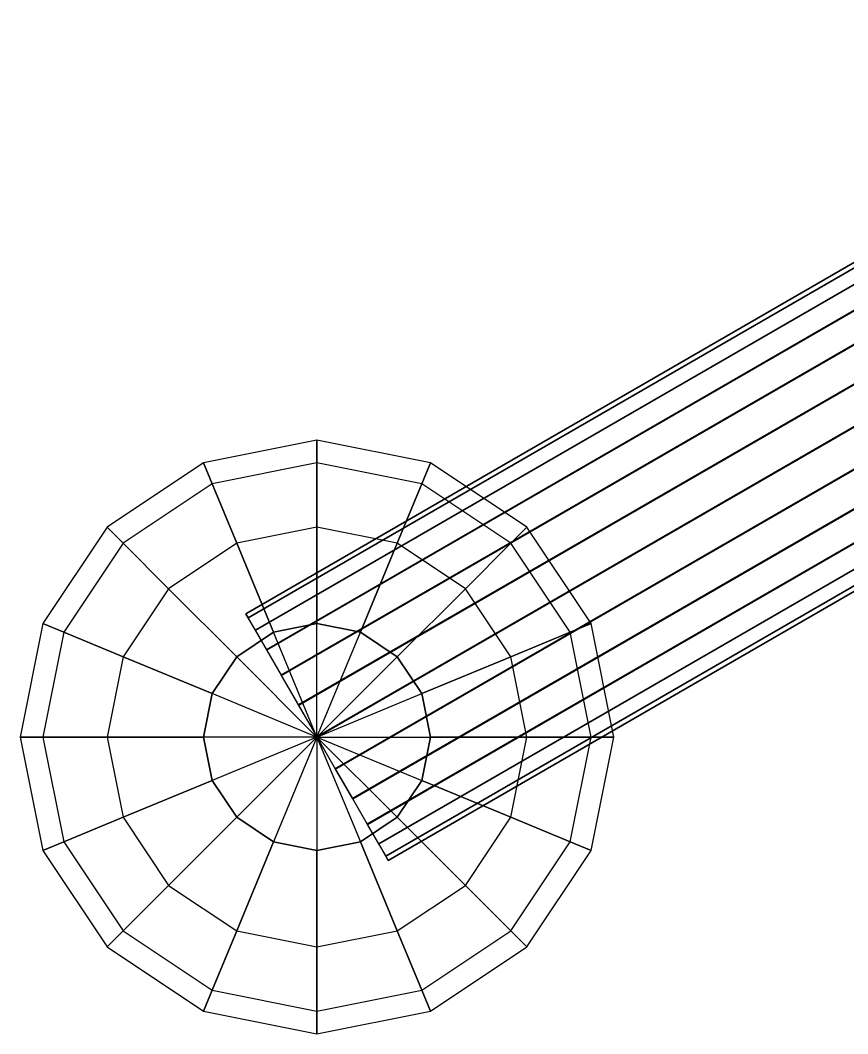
# Model space of a CAD drawing. Extents: x -2.33 to 2.33, y -2.65 to 2.65.
# Drawn here: x -2.328 to -1.631, y -1.45 to -0.596 of the extents above; entities that cross this region are included whole.
import ezdxf

# ---------------------------------------------------------------- set-up
doc = ezdxf.new("R2010")
doc.units = 0
doc.layers.add('L1', color=7, linetype='CONTINUOUS')

msp = doc.modelspace()

# ---------------------------------------------------------------- linework, layer by layer
at = {"layer": 'L1'}
for points in [[(-2.135903, -1.09965, -0.034259), (-2.138001, -1.096078, -0.003208), (-1.272001, -0.596077, -0.002208), (-1.269903, -0.59965, -0.033259)], [(-2.138001, -1.096078, -0.003208), (-2.13601, -1.099588, 0.027857), (-1.27001, -0.599587, 0.028858), (-1.272001, -0.596077, -0.002208)], [(-2.13601, -1.099588, 0.027857), (-2.130066, -1.109941, 0.05682), (-1.264066, -0.60994, 0.05782), (-1.27001, -0.599587, 0.028858)], [(-2.129858, -1.110061, -0.06318), (-2.135903, -1.09965, -0.034259), (-1.269903, -0.59965, -0.033259), (-1.263858, -0.61006, -0.06218)], [(-2.130066, -1.109941, 0.05682), (-2.120574, -1.126431, 0.081706), (-1.254574, -0.626431, 0.082706), (-1.264066, -0.60994, 0.05782)], [(-2.12028, -1.126601, -0.088), (-2.129858, -1.110061, -0.06318), (-1.263858, -0.61006, -0.06218), (-1.25428, -0.6266, -0.087)], [(-2.120574, -1.126431, 0.081706), (-2.108181, -1.147935, 0.100819), (-1.24218, -0.647935, 0.101819), (-1.254574, -0.626431, 0.082706)], [(-2.107821, -1.148143, -0.107027), (-2.12028, -1.126601, -0.088), (-1.25428, -0.6266, -0.087), (-1.24182, -0.648142, -0.106027)], [(-2.108181, -1.147935, 0.100819), (-2.09373, -1.172987, 0.112857), (-1.22773, -0.672987, 0.113857), (-1.24218, -0.647935, 0.101819)], [(-2.093329, -1.173219, -0.118965), (-2.107821, -1.148143, -0.107027), (-1.24182, -0.648142, -0.106027), (-1.227329, -0.673219, -0.117965)], [(-2.09373, -1.172987, 0.112857), (-2.078208, -1.19988, 0.117), (-1.212208, -0.69988, 0.118), (-1.22773, -0.672987, 0.113857)], [(-2.077792, -1.20012, -0.123), (-2.093329, -1.173219, -0.118965), (-1.227329, -0.673219, -0.117965), (-1.211792, -0.70012, -0.122)], [(-2.078208, -1.19988, 0.117), (-2.062671, -1.226781, 0.112965), (-1.196671, -0.726781, 0.113965), (-1.212208, -0.69988, 0.118)], [(-2.06227, -1.227013, -0.118857), (-2.077792, -1.20012, -0.123), (-1.211792, -0.70012, -0.122), (-1.19627, -0.727013, -0.117857)], [(-2.062671, -1.226781, 0.112965), (-2.04818, -1.251858, 0.101027), (-1.182179, -0.751857, 0.102027), (-1.196671, -0.726781, 0.113965)], [(-2.047819, -1.252065, -0.106819), (-2.06227, -1.227013, -0.118857), (-1.19627, -0.727013, -0.117857), (-1.181819, -0.752065, -0.105819)], [(-2.04818, -1.251858, 0.101027), (-2.03572, -1.2734, 0.082), (-1.16972, -0.773399, 0.083), (-1.182179, -0.751857, 0.102027)], [(-2.035426, -1.273569, -0.087706), (-2.047819, -1.252065, -0.106819), (-1.181819, -0.752065, -0.105819), (-1.169426, -0.773569, -0.086706)], [(-2.03572, -1.2734, 0.082), (-2.026142, -1.28994, 0.05718), (-1.160141, -0.789939, 0.05818), (-1.16972, -0.773399, 0.083)], [(-2.025934, -1.29006, -0.06282), (-2.035426, -1.273569, -0.087706), (-1.169426, -0.773569, -0.086706), (-1.159933, -0.790059, -0.06182)], [(-2.026142, -1.28994, 0.05718), (-2.020097, -1.30035, 0.028259), (-1.154097, -0.80035, 0.029259), (-1.160141, -0.789939, 0.05818)], [(-2.01999, -1.300413, -0.033858), (-2.025934, -1.29006, -0.06282), (-1.159933, -0.790059, -0.06182), (-1.153989, -0.800412, -0.032857)], [(-2.020097, -1.30035, 0.028259), (-2.017999, -1.303923, -0.002792), (-1.151999, -0.803922, -0.001792), (-1.154097, -0.80035, 0.029259)], [(-2.017999, -1.303923, -0.002792), (-2.01999, -1.300413, -0.033858), (-1.153989, -0.800412, -0.032857), (-1.151999, -0.803922, -0.001792)]]:
    msp.add_3dface(points, dxfattribs=at)
for points, invisible_edges in [([(-2.078, -0.96903, 0.092671), (-2.078, -0.95, -0.003), (-2.173671, -0.96903, -0.003)], 140), ([(-2.078, -0.95, -0.003), (-2.166389, -0.986612, -0.098671), (-2.173671, -0.96903, -0.003)], 137), ([(-2.078, -0.95, -0.003), (-2.078, -0.96903, -0.098671), (-2.166389, -0.986612, -0.098671)], 140), ([(-1.989612, -0.986612, 0.092671), (-1.982329, -0.96903, -0.003), (-2.078, -0.95, -0.003)], 140), ([(-1.989612, -0.986612, 0.092671), (-2.078, -0.95, -0.003), (-2.078, -0.96903, 0.092671)], 137), ([(-1.982329, -0.96903, -0.003), (-2.078, -0.96903, -0.098671), (-2.078, -0.95, -0.003)], 137), ([(-2.166389, -0.986612, 0.092671), (-2.173671, -0.96903, -0.003), (-2.254777, -1.023223, -0.003)], 140), ([(-2.173671, -0.96903, -0.003), (-2.24132, -1.03668, -0.098671), (-2.254777, -1.023223, -0.003)], 137), ([(-2.173671, -0.96903, -0.003), (-2.166389, -0.986612, -0.098671), (-2.24132, -1.03668, -0.098671)], 140), ([(-2.078, -0.96903, 0.092671), (-2.173671, -0.96903, -0.003), (-2.166389, -0.986612, 0.092671)], 137), ([(-2.078, -1.023223, 0.173777), (-2.078, -0.96903, 0.092671), (-2.166389, -0.986612, 0.092671)], 140), ([(-2.078, -0.96903, -0.098671), (-2.14565, -1.03668, -0.179777), (-2.166389, -0.986612, -0.098671)], 137), ([(-2.078, -0.96903, -0.098671), (-2.078, -1.023223, -0.179777), (-2.14565, -1.03668, -0.179777)], 140), ([(-2.01035, -1.03668, 0.173777), (-1.989612, -0.986612, 0.092671), (-2.078, -0.96903, 0.092671)], 12), ([(-2.01035, -1.03668, 0.173777), (-2.078, -0.96903, 0.092671), (-2.078, -1.023223, 0.173777)], 9), ([(-1.982329, -0.96903, -0.003), (-1.989612, -0.986612, -0.098671), (-2.078, -0.96903, -0.098671)], 140), ([(-1.989612, -0.986612, -0.098671), (-2.078, -1.023223, -0.179777), (-2.078, -0.96903, -0.098671)], 137), ([(-1.91468, -1.03668, 0.092671), (-1.982329, -0.96903, -0.003), (-1.989612, -0.986612, 0.092671)], 9), ([(-1.901223, -1.023223, -0.003), (-1.989612, -0.986612, -0.098671), (-1.982329, -0.96903, -0.003)], 137), ([(-1.91468, -1.03668, 0.092671), (-1.901223, -1.023223, -0.003), (-1.982329, -0.96903, -0.003)], 12), ([(-2.166389, -0.986612, 0.092671), (-2.254777, -1.023223, -0.003), (-2.24132, -1.03668, 0.092671)], 137), ([(-2.14565, -1.03668, 0.173777), (-2.166389, -0.986612, 0.092671), (-2.24132, -1.03668, 0.092671)], 140), ([(-2.166389, -0.986612, -0.098671), (-2.203, -1.075, -0.179777), (-2.24132, -1.03668, -0.098671)], 137), ([(-2.166389, -0.986612, -0.098671), (-2.14565, -1.03668, -0.179777), (-2.203, -1.075, -0.179777)], 140), ([(-2.078, -1.023223, 0.173777), (-2.166389, -0.986612, 0.092671), (-2.14565, -1.03668, 0.173777)], 137), ([(-1.989612, -0.986612, -0.098671), (-2.01035, -1.03668, -0.179777), (-2.078, -1.023223, -0.179777)], 140), ([(-1.953, -1.075, 0.173777), (-1.989612, -0.986612, 0.092671), (-2.01035, -1.03668, 0.173777)], 9), ([(-1.91468, -1.03668, -0.098671), (-2.01035, -1.03668, -0.179777), (-1.989612, -0.986612, -0.098671)], 137), ([(-1.953, -1.075, 0.173777), (-1.91468, -1.03668, 0.092671), (-1.989612, -0.986612, 0.092671)], 12), ([(-1.901223, -1.023223, -0.003), (-1.91468, -1.03668, -0.098671), (-1.989612, -0.986612, -0.098671)], 140), ([(-2.24132, -1.03668, 0.092671), (-2.254777, -1.023223, -0.003), (-2.30897, -1.104329, -0.003)], 140), ([(-2.254777, -1.023223, -0.003), (-2.291389, -1.111612, -0.098671), (-2.30897, -1.104329, -0.003)], 137), ([(-2.254777, -1.023223, -0.003), (-2.24132, -1.03668, -0.098671), (-2.291389, -1.111612, -0.098671)], 140), ([(-2.078, -1.104329, 0.22797), (-2.078, -1.023223, 0.173777), (-2.14565, -1.03668, 0.173777)], 12), ([(-2.078, -1.023223, -0.179777), (-2.114612, -1.111612, -0.23397), (-2.14565, -1.03668, -0.179777)], 137), ([(-2.078, -1.023223, -0.179777), (-2.078, -1.104329, -0.23397), (-2.114612, -1.111612, -0.23397)], 140), ([(-2.041389, -1.111612, 0.22797), (-2.01035, -1.03668, 0.173777), (-2.078, -1.023223, 0.173777)], 12), ([(-2.041389, -1.111612, 0.22797), (-2.078, -1.023223, 0.173777), (-2.078, -1.104329, 0.22797)], 9), ([(-2.01035, -1.03668, -0.179777), (-2.078, -1.104329, -0.23397), (-2.078, -1.023223, -0.179777)], 137), ([(-1.864612, -1.111612, 0.092671), (-1.901223, -1.023223, -0.003), (-1.91468, -1.03668, 0.092671)], 9), ([(-1.84703, -1.104329, -0.003), (-1.91468, -1.03668, -0.098671), (-1.901223, -1.023223, -0.003)], 137), ([(-1.864612, -1.111612, 0.092671), (-1.84703, -1.104329, -0.003), (-1.901223, -1.023223, -0.003)], 12), ([(-2.24132, -1.03668, 0.092671), (-2.30897, -1.104329, -0.003), (-2.291389, -1.111612, 0.092671)], 137), ([(-2.203, -1.075, 0.173777), (-2.24132, -1.03668, 0.092671), (-2.291389, -1.111612, 0.092671)], 140), ([(-2.24132, -1.03668, -0.098671), (-2.24132, -1.132351, -0.179777), (-2.291389, -1.111612, -0.098671)], 137), ([(-2.14565, -1.03668, 0.173777), (-2.24132, -1.03668, 0.092671), (-2.203, -1.075, 0.173777)], 137), ([(-2.24132, -1.03668, -0.098671), (-2.203, -1.075, -0.179777), (-2.24132, -1.132351, -0.179777)], 140), ([(-2.114612, -1.111612, 0.22797), (-2.14565, -1.03668, 0.173777), (-2.203, -1.075, 0.173777)], 12), ([(-2.14565, -1.03668, -0.179777), (-2.14565, -1.132351, -0.23397), (-2.203, -1.075, -0.179777)], 137), ([(-2.078, -1.104329, 0.22797), (-2.14565, -1.03668, 0.173777), (-2.114612, -1.111612, 0.22797)], 9), ([(-2.14565, -1.03668, -0.179777), (-2.114612, -1.111612, -0.23397), (-2.14565, -1.132351, -0.23397)], 140), ([(-2.01035, -1.03668, -0.179777), (-2.041389, -1.111612, -0.23397), (-2.078, -1.104329, -0.23397)], 140), ([(-2.01035, -1.132351, 0.22797), (-2.01035, -1.03668, 0.173777), (-2.041389, -1.111612, 0.22797)], 9), ([(-1.953, -1.075, -0.179777), (-2.041389, -1.111612, -0.23397), (-2.01035, -1.03668, -0.179777)], 137), ([(-2.01035, -1.132351, 0.22797), (-1.953, -1.075, 0.173777), (-2.01035, -1.03668, 0.173777)], 12), ([(-1.91468, -1.03668, -0.098671), (-1.953, -1.075, -0.179777), (-2.01035, -1.03668, -0.179777)], 140), ([(-1.91468, -1.132351, 0.173777), (-1.91468, -1.03668, 0.092671), (-1.953, -1.075, 0.173777)], 9), ([(-1.864612, -1.111612, -0.098671), (-1.953, -1.075, -0.179777), (-1.91468, -1.03668, -0.098671)], 137), ([(-1.91468, -1.132351, 0.173777), (-1.864612, -1.111612, 0.092671), (-1.91468, -1.03668, 0.092671)], 12), ([(-1.84703, -1.104329, -0.003), (-1.864612, -1.111612, -0.098671), (-1.91468, -1.03668, -0.098671)], 140), ([(-2.203, -1.075, 0.173777), (-2.291389, -1.111612, 0.092671), (-2.24132, -1.132351, 0.173777)], 137), ([(-2.14565, -1.132351, 0.22797), (-2.203, -1.075, 0.173777), (-2.24132, -1.132351, 0.173777)], 12), ([(-2.203, -1.075, -0.179777), (-2.166389, -1.163388, -0.23397), (-2.24132, -1.132351, -0.179777)], 137), ([(-2.114612, -1.111612, 0.22797), (-2.203, -1.075, 0.173777), (-2.14565, -1.132351, 0.22797)], 9), ([(-2.203, -1.075, -0.179777), (-2.14565, -1.132351, -0.23397), (-2.166389, -1.163388, -0.23397)], 140), ([(-1.953, -1.075, -0.179777), (-2.01035, -1.132351, -0.23397), (-2.041389, -1.111612, -0.23397)], 140), ([(-1.989612, -1.163388, 0.22797), (-1.953, -1.075, 0.173777), (-2.01035, -1.132351, 0.22797)], 9), ([(-1.91468, -1.132351, -0.179777), (-2.01035, -1.132351, -0.23397), (-1.953, -1.075, -0.179777)], 137), ([(-1.989612, -1.163388, 0.22797), (-1.91468, -1.132351, 0.173777), (-1.953, -1.075, 0.173777)], 12), ([(-1.864612, -1.111612, -0.098671), (-1.91468, -1.132351, -0.179777), (-1.953, -1.075, -0.179777)], 140), ([(-2.138001, -1.096078, -0.003208), (-2.135903, -1.09965, -0.034259), (-2.078, -1.2, -0.003)], 143), ([(-2.13601, -1.099588, 0.027857), (-2.138001, -1.096078, -0.003208), (-2.078, -1.2, -0.003)], 143), ([(-2.130066, -1.109941, 0.05682), (-2.13601, -1.099588, 0.027857), (-2.078, -1.2, -0.003)], 143), ([(-2.135903, -1.09965, -0.034259), (-2.129858, -1.110061, -0.06318), (-2.078, -1.2, -0.003)], 143), ([(-2.291389, -1.111612, 0.092671), (-2.30897, -1.104329, -0.003), (-2.328, -1.2, -0.003)], 140), ([(-2.30897, -1.104329, -0.003), (-2.30897, -1.2, -0.098671), (-2.328, -1.2, -0.003)], 137), ([(-2.30897, -1.104329, -0.003), (-2.291389, -1.111612, -0.098671), (-2.30897, -1.2, -0.098671)], 140), ([(-2.120574, -1.126431, 0.081706), (-2.130066, -1.109941, 0.05682), (-2.078, -1.2, -0.003)], 143), ([(-2.129858, -1.110061, -0.06318), (-2.12028, -1.126601, -0.088), (-2.078, -1.2, -0.003)], 143), ([(-2.078, -1.2, 0.247), (-2.078, -1.104329, 0.22797), (-2.114612, -1.111612, 0.22797)], 8), ([(-2.078, -1.2, -0.253), (-2.114612, -1.111612, -0.23397), (-2.078, -1.104329, -0.23397)], 136), ([(-2.078, -1.2, 0.247), (-2.041389, -1.111612, 0.22797), (-2.078, -1.104329, 0.22797)], 8), ([(-2.078, -1.2, -0.253), (-2.078, -1.104329, -0.23397), (-2.041389, -1.111612, -0.23397)], 136), ([(-1.84703, -1.2, 0.092671), (-1.84703, -1.104329, -0.003), (-1.864612, -1.111612, 0.092671)], 9), ([(-1.828, -1.2, -0.003), (-1.864612, -1.111612, -0.098671), (-1.84703, -1.104329, -0.003)], 9), ([(-1.84703, -1.2, 0.092671), (-1.828, -1.2, -0.003), (-1.84703, -1.104329, -0.003)], 12), ([(-2.291389, -1.111612, 0.092671), (-2.328, -1.2, -0.003), (-2.30897, -1.2, 0.092671)], 137), ([(-2.24132, -1.132351, 0.173777), (-2.291389, -1.111612, 0.092671), (-2.30897, -1.2, 0.092671)], 12), ([(-2.291389, -1.111612, -0.098671), (-2.254777, -1.2, -0.179777), (-2.30897, -1.2, -0.098671)], 137), ([(-2.291389, -1.111612, -0.098671), (-2.24132, -1.132351, -0.179777), (-2.254777, -1.2, -0.179777)], 140), ([(-2.078, -1.2, 0.247), (-2.114612, -1.111612, 0.22797), (-2.14565, -1.132351, 0.22797)], 8), ([(-2.078, -1.2, -0.253), (-2.14565, -1.132351, -0.23397), (-2.114612, -1.111612, -0.23397)], 136), ([(-2.078, -1.2, 0.247), (-2.01035, -1.132351, 0.22797), (-2.041389, -1.111612, 0.22797)], 8), ([(-2.078, -1.2, -0.253), (-2.041389, -1.111612, -0.23397), (-2.01035, -1.132351, -0.23397)], 136), ([(-1.901223, -1.2, 0.173777), (-1.864612, -1.111612, 0.092671), (-1.91468, -1.132351, 0.173777)], 9), ([(-1.84703, -1.2, -0.098671), (-1.91468, -1.132351, -0.179777), (-1.864612, -1.111612, -0.098671)], 137), ([(-1.901223, -1.2, 0.173777), (-1.84703, -1.2, 0.092671), (-1.864612, -1.111612, 0.092671)], 12), ([(-1.828, -1.2, -0.003), (-1.84703, -1.2, -0.098671), (-1.864612, -1.111612, -0.098671)], 12), ([(-2.108181, -1.147935, 0.100819), (-2.120574, -1.126431, 0.081706), (-2.078, -1.2, -0.003)], 143), ([(-2.12028, -1.126601, -0.088), (-2.107821, -1.148143, -0.107027), (-2.078, -1.2, -0.003)], 143), ([(-2.24132, -1.132351, 0.173777), (-2.30897, -1.2, 0.092671), (-2.254777, -1.2, 0.173777)], 9), ([(-2.166389, -1.163388, 0.22797), (-2.24132, -1.132351, 0.173777), (-2.254777, -1.2, 0.173777)], 12), ([(-2.24132, -1.132351, -0.179777), (-2.173671, -1.2, -0.23397), (-2.254777, -1.2, -0.179777)], 137), ([(-2.14565, -1.132351, 0.22797), (-2.24132, -1.132351, 0.173777), (-2.166389, -1.163388, 0.22797)], 9), ([(-2.24132, -1.132351, -0.179777), (-2.166389, -1.163388, -0.23397), (-2.173671, -1.2, -0.23397)], 140), ([(-2.078, -1.2, 0.247), (-2.14565, -1.132351, 0.22797), (-2.166389, -1.163388, 0.22797)], 8), ([(-2.078, -1.2, -0.253), (-2.166389, -1.163388, -0.23397), (-2.14565, -1.132351, -0.23397)], 136), ([(-2.078, -1.2, 0.247), (-1.989612, -1.163388, 0.22797), (-2.01035, -1.132351, 0.22797)], 8), ([(-2.078, -1.2, -0.253), (-2.01035, -1.132351, -0.23397), (-1.989612, -1.163388, -0.23397)], 136), ([(-1.91468, -1.132351, -0.179777), (-1.989612, -1.163388, -0.23397), (-2.01035, -1.132351, -0.23397)], 140), ([(-1.982329, -1.2, 0.22797), (-1.91468, -1.132351, 0.173777), (-1.989612, -1.163388, 0.22797)], 9), ([(-1.901223, -1.2, -0.179777), (-1.989612, -1.163388, -0.23397), (-1.91468, -1.132351, -0.179777)], 137), ([(-1.982329, -1.2, 0.22797), (-1.901223, -1.2, 0.173777), (-1.91468, -1.132351, 0.173777)], 12), ([(-1.84703, -1.2, -0.098671), (-1.901223, -1.2, -0.179777), (-1.91468, -1.132351, -0.179777)], 140), ([(-2.09373, -1.172987, 0.112857), (-2.108181, -1.147935, 0.100819), (-2.078, -1.2, -0.003)], 143), ([(-2.107821, -1.148143, -0.107027), (-2.093329, -1.173219, -0.118965), (-2.078, -1.2, -0.003)], 143), ([(-2.166389, -1.163388, 0.22797), (-2.254777, -1.2, 0.173777), (-2.173671, -1.2, 0.22797)], 9), ([(-2.078, -1.2, 0.247), (-2.166389, -1.163388, 0.22797), (-2.173671, -1.2, 0.22797)], 8), ([(-2.078, -1.2, -0.253), (-2.173671, -1.2, -0.23397), (-2.166389, -1.163388, -0.23397)], 136), ([(-2.078, -1.2, 0.247), (-1.982329, -1.2, 0.22797), (-1.989612, -1.163388, 0.22797)], 8), ([(-2.078, -1.2, -0.253), (-1.989612, -1.163388, -0.23397), (-1.982329, -1.2, -0.23397)], 136), ([(-1.901223, -1.2, -0.179777), (-1.982329, -1.2, -0.23397), (-1.989612, -1.163388, -0.23397)], 140), ([(-2.078208, -1.19988, 0.117), (-2.09373, -1.172987, 0.112857), (-2.078, -1.2, -0.003)], 143), ([(-2.093329, -1.173219, -0.118965), (-2.077792, -1.20012, -0.123), (-2.078, -1.2, -0.003)], 143), ([(-2.30897, -1.2, 0.092671), (-2.328, -1.2, -0.003), (-2.30897, -1.295671, -0.003)], 140), ([(-2.328, -1.2, -0.003), (-2.30897, -1.2, -0.098671), (-2.291389, -1.288388, -0.098671)], 140), ([(-2.328, -1.2, -0.003), (-2.291389, -1.288388, -0.098671), (-2.30897, -1.295671, -0.003)], 137), ([(-2.254777, -1.2, 0.173777), (-2.30897, -1.2, 0.092671), (-2.291389, -1.288388, 0.092671)], 12), ([(-2.30897, -1.2, 0.092671), (-2.30897, -1.295671, -0.003), (-2.291389, -1.288388, 0.092671)], 137), ([(-2.30897, -1.2, -0.098671), (-2.254777, -1.2, -0.179777), (-2.24132, -1.26765, -0.179777)], 140), ([(-2.30897, -1.2, -0.098671), (-2.24132, -1.26765, -0.179777), (-2.291389, -1.288388, -0.098671)], 137), ([(-2.254777, -1.2, 0.173777), (-2.291389, -1.288388, 0.092671), (-2.24132, -1.26765, 0.173777)], 9), ([(-2.173671, -1.2, 0.22797), (-2.254777, -1.2, 0.173777), (-2.24132, -1.26765, 0.173777)], 12), ([(-2.254777, -1.2, -0.179777), (-2.173671, -1.2, -0.23397), (-2.166389, -1.236612, -0.23397)], 140), ([(-2.254777, -1.2, -0.179777), (-2.166389, -1.236612, -0.23397), (-2.24132, -1.26765, -0.179777)], 137), ([(-2.173671, -1.2, 0.22797), (-2.24132, -1.26765, 0.173777), (-2.166389, -1.236612, 0.22797)], 9), ([(-2.078, -1.2, 0.247), (-2.173671, -1.2, 0.22797), (-2.166389, -1.236612, 0.22797)], 8), ([(-2.078, -1.2, -0.253), (-2.166389, -1.236612, -0.23397), (-2.173671, -1.2, -0.23397)], 136), ([(-2.078, -1.2, 0.247), (-2.166389, -1.236612, 0.22797), (-2.14565, -1.26765, 0.22797)], 8), ([(-2.078, -1.2, -0.253), (-2.14565, -1.26765, -0.23397), (-2.166389, -1.236612, -0.23397)], 136), ([(-2.078, -1.2, 0.247), (-2.14565, -1.26765, 0.22797), (-2.114612, -1.288388, 0.22797)], 8), ([(-2.078, -1.2, -0.253), (-2.114612, -1.288388, -0.23397), (-2.14565, -1.26765, -0.23397)], 136), ([(-2.078, -1.2, 0.247), (-2.114612, -1.288388, 0.22797), (-2.078, -1.295671, 0.22797)], 8), ([(-2.078, -1.2, -0.253), (-2.078, -1.295671, -0.23397), (-2.114612, -1.288388, -0.23397)], 136), ([(-2.062671, -1.226781, 0.112965), (-2.078208, -1.19988, 0.117), (-2.078, -1.2, -0.003)], 143), ([(-2.078, -1.2, 0.247), (-2.078, -1.295671, 0.22797), (-2.041389, -1.288388, 0.22797)], 8), ([(-2.078, -1.2, 0.247), (-2.041389, -1.288388, 0.22797), (-2.01035, -1.26765, 0.22797)], 8), ([(-2.078, -1.2, 0.247), (-2.01035, -1.26765, 0.22797), (-1.989612, -1.236612, 0.22797)], 8), ([(-2.078, -1.2, 0.247), (-1.989612, -1.236612, 0.22797), (-1.982329, -1.2, 0.22797)], 8), ([(-2.078, -1.2, -0.253), (-2.041389, -1.288388, -0.23397), (-2.078, -1.295671, -0.23397)], 136), ([(-2.078, -1.2, -0.253), (-2.01035, -1.26765, -0.23397), (-2.041389, -1.288388, -0.23397)], 136), ([(-2.078, -1.2, -0.253), (-1.989612, -1.236612, -0.23397), (-2.01035, -1.26765, -0.23397)], 136), ([(-2.078, -1.2, -0.253), (-1.982329, -1.2, -0.23397), (-1.989612, -1.236612, -0.23397)], 136), ([(-2.04818, -1.251858, 0.101027), (-2.062671, -1.226781, 0.112965), (-2.078, -1.2, -0.003)], 143), ([(-2.03572, -1.2734, 0.082), (-2.04818, -1.251858, 0.101027), (-2.078, -1.2, -0.003)], 143), ([(-2.026142, -1.28994, 0.05718), (-2.03572, -1.2734, 0.082), (-2.078, -1.2, -0.003)], 143), ([(-2.020097, -1.30035, 0.028259), (-2.026142, -1.28994, 0.05718), (-2.078, -1.2, -0.003)], 143), ([(-2.017999, -1.303923, -0.002792), (-2.020097, -1.30035, 0.028259), (-2.078, -1.2, -0.003)], 143), ([(-2.01999, -1.300413, -0.033858), (-2.017999, -1.303923, -0.002792), (-2.078, -1.2, -0.003)], 143), ([(-2.025934, -1.29006, -0.06282), (-2.01999, -1.300413, -0.033858), (-2.078, -1.2, -0.003)], 143), ([(-2.035426, -1.273569, -0.087706), (-2.025934, -1.29006, -0.06282), (-2.078, -1.2, -0.003)], 143), ([(-2.047819, -1.252065, -0.106819), (-2.035426, -1.273569, -0.087706), (-2.078, -1.2, -0.003)], 143), ([(-2.06227, -1.227013, -0.118857), (-2.047819, -1.252065, -0.106819), (-2.078, -1.2, -0.003)], 143), ([(-2.077792, -1.20012, -0.123), (-2.06227, -1.227013, -0.118857), (-2.078, -1.2, -0.003)], 143), ([(-1.989612, -1.236612, 0.22797), (-1.91468, -1.26765, 0.173777), (-1.901223, -1.2, 0.173777)], 12), ([(-1.989612, -1.236612, 0.22797), (-1.901223, -1.2, 0.173777), (-1.982329, -1.2, 0.22797)], 9), ([(-1.91468, -1.26765, -0.179777), (-1.989612, -1.236612, -0.23397), (-1.982329, -1.2, -0.23397)], 140), ([(-1.91468, -1.26765, -0.179777), (-1.982329, -1.2, -0.23397), (-1.901223, -1.2, -0.179777)], 137), ([(-1.91468, -1.26765, 0.173777), (-1.864612, -1.288388, 0.092671), (-1.84703, -1.2, 0.092671)], 12), ([(-1.91468, -1.26765, 0.173777), (-1.84703, -1.2, 0.092671), (-1.901223, -1.2, 0.173777)], 9), ([(-1.864612, -1.288388, -0.098671), (-1.91468, -1.26765, -0.179777), (-1.901223, -1.2, -0.179777)], 12), ([(-1.864612, -1.288388, -0.098671), (-1.901223, -1.2, -0.179777), (-1.84703, -1.2, -0.098671)], 9), ([(-1.864612, -1.288388, 0.092671), (-1.84703, -1.295671, -0.003), (-1.828, -1.2, -0.003)], 12), ([(-1.864612, -1.288388, 0.092671), (-1.828, -1.2, -0.003), (-1.84703, -1.2, 0.092671)], 9), ([(-1.84703, -1.295671, -0.003), (-1.864612, -1.288388, -0.098671), (-1.84703, -1.2, -0.098671)], 12), ([(-1.84703, -1.295671, -0.003), (-1.84703, -1.2, -0.098671), (-1.828, -1.2, -0.003)], 9), ([(-2.166389, -1.236612, 0.22797), (-2.24132, -1.26765, 0.173777), (-2.203, -1.325, 0.173777)], 12), ([(-2.24132, -1.26765, -0.179777), (-2.166389, -1.236612, -0.23397), (-2.14565, -1.26765, -0.23397)], 140), ([(-2.166389, -1.236612, 0.22797), (-2.203, -1.325, 0.173777), (-2.14565, -1.26765, 0.22797)], 9), ([(-2.01035, -1.26765, 0.22797), (-1.91468, -1.26765, 0.173777), (-1.989612, -1.236612, 0.22797)], 9), ([(-1.953, -1.325, -0.179777), (-2.01035, -1.26765, -0.23397), (-1.989612, -1.236612, -0.23397)], 140), ([(-1.953, -1.325, -0.179777), (-1.989612, -1.236612, -0.23397), (-1.91468, -1.26765, -0.179777)], 137), ([(-2.24132, -1.26765, 0.173777), (-2.291389, -1.288388, 0.092671), (-2.241321, -1.36332, 0.092671)], 12), ([(-2.291389, -1.288388, -0.098671), (-2.24132, -1.26765, -0.179777), (-2.203, -1.325, -0.179777)], 140), ([(-2.24132, -1.26765, 0.173777), (-2.241321, -1.36332, 0.092671), (-2.203, -1.325, 0.173777)], 9), ([(-2.24132, -1.26765, -0.179777), (-2.14565, -1.26765, -0.23397), (-2.203, -1.325, -0.179777)], 137), ([(-2.14565, -1.26765, 0.22797), (-2.203, -1.325, 0.173777), (-2.14565, -1.36332, 0.173777)], 12), ([(-2.203, -1.325, -0.179777), (-2.14565, -1.26765, -0.23397), (-2.114612, -1.288388, -0.23397)], 140), ([(-2.14565, -1.26765, 0.22797), (-2.14565, -1.36332, 0.173777), (-2.114612, -1.288388, 0.22797)], 9), ([(-2.041389, -1.288388, 0.22797), (-1.953, -1.325, 0.173777), (-2.01035, -1.26765, 0.22797)], 9), ([(-2.01035, -1.36332, -0.179777), (-2.041389, -1.288388, -0.23397), (-2.01035, -1.26765, -0.23397)], 140), ([(-2.01035, -1.26765, 0.22797), (-1.953, -1.325, 0.173777), (-1.91468, -1.26765, 0.173777)], 12), ([(-2.01035, -1.36332, -0.179777), (-2.01035, -1.26765, -0.23397), (-1.953, -1.325, -0.179777)], 137), ([(-1.953, -1.325, 0.173777), (-1.864612, -1.288388, 0.092671), (-1.91468, -1.26765, 0.173777)], 9), ([(-1.91468, -1.36332, -0.098671), (-1.953, -1.325, -0.179777), (-1.91468, -1.26765, -0.179777)], 12), ([(-1.91468, -1.36332, -0.098671), (-1.91468, -1.26765, -0.179777), (-1.864612, -1.288388, -0.098671)], 9), ([(-2.291389, -1.288388, 0.092671), (-2.30897, -1.295671, -0.003), (-2.254777, -1.376777, -0.003)], 12), ([(-2.30897, -1.295671, -0.003), (-2.291389, -1.288388, -0.098671), (-2.241321, -1.36332, -0.098671)], 140), ([(-2.291389, -1.288388, 0.092671), (-2.254777, -1.376777, -0.003), (-2.241321, -1.36332, 0.092671)], 9), ([(-2.291389, -1.288388, -0.098671), (-2.203, -1.325, -0.179777), (-2.241321, -1.36332, -0.098671)], 137), ([(-2.203, -1.325, -0.179777), (-2.114612, -1.288388, -0.23397), (-2.14565, -1.36332, -0.179777)], 137), ([(-2.114612, -1.288388, 0.22797), (-2.14565, -1.36332, 0.173777), (-2.078, -1.376777, 0.173777)], 12), ([(-2.14565, -1.36332, -0.179777), (-2.114612, -1.288388, -0.23397), (-2.078, -1.295671, -0.23397)], 140), ([(-2.114612, -1.288388, 0.22797), (-2.078, -1.376777, 0.173777), (-2.078, -1.295671, 0.22797)], 9), ([(-2.078, -1.295671, 0.22797), (-2.01035, -1.36332, 0.173777), (-2.041389, -1.288388, 0.22797)], 9), ([(-2.078, -1.376777, -0.179777), (-2.078, -1.295671, -0.23397), (-2.041389, -1.288388, -0.23397)], 140), ([(-2.078, -1.376777, -0.179777), (-2.041389, -1.288388, -0.23397), (-2.01035, -1.36332, -0.179777)], 137), ([(-2.041389, -1.288388, 0.22797), (-2.01035, -1.36332, 0.173777), (-1.953, -1.325, 0.173777)], 12), ([(-1.953, -1.325, 0.173777), (-1.91468, -1.36332, 0.092671), (-1.864612, -1.288388, 0.092671)], 12), ([(-1.91468, -1.36332, 0.092671), (-1.84703, -1.295671, -0.003), (-1.864612, -1.288388, 0.092671)], 9), ([(-1.901223, -1.376777, -0.003), (-1.91468, -1.36332, -0.098671), (-1.864612, -1.288388, -0.098671)], 12), ([(-1.901223, -1.376777, -0.003), (-1.864612, -1.288388, -0.098671), (-1.84703, -1.295671, -0.003)], 9), ([(-2.30897, -1.295671, -0.003), (-2.241321, -1.36332, -0.098671), (-2.254777, -1.376777, -0.003)], 137), ([(-2.14565, -1.36332, -0.179777), (-2.078, -1.295671, -0.23397), (-2.078, -1.376777, -0.179777)], 137), ([(-2.078, -1.295671, 0.22797), (-2.078, -1.376777, 0.173777), (-2.01035, -1.36332, 0.173777)], 12), ([(-1.91468, -1.36332, 0.092671), (-1.901223, -1.376777, -0.003), (-1.84703, -1.295671, -0.003)], 12), ([(-2.203, -1.325, 0.173777), (-2.241321, -1.36332, 0.092671), (-2.166389, -1.413388, 0.092671)], 12), ([(-2.241321, -1.36332, -0.098671), (-2.203, -1.325, -0.179777), (-2.14565, -1.36332, -0.179777)], 140), ([(-2.203, -1.325, 0.173777), (-2.166389, -1.413388, 0.092671), (-2.14565, -1.36332, 0.173777)], 9), ([(-2.01035, -1.36332, 0.173777), (-1.91468, -1.36332, 0.092671), (-1.953, -1.325, 0.173777)], 9), ([(-1.989612, -1.413388, -0.098671), (-2.01035, -1.36332, -0.179777), (-1.953, -1.325, -0.179777)], 12), ([(-1.989612, -1.413388, -0.098671), (-1.953, -1.325, -0.179777), (-1.91468, -1.36332, -0.098671)], 9), ([(-2.241321, -1.36332, 0.092671), (-2.254777, -1.376777, -0.003), (-2.173671, -1.43097, -0.003)], 12), ([(-2.254777, -1.376777, -0.003), (-2.241321, -1.36332, -0.098671), (-2.166389, -1.413388, -0.098671)], 12), ([(-2.241321, -1.36332, 0.092671), (-2.173671, -1.43097, -0.003), (-2.166389, -1.413388, 0.092671)], 9), ([(-2.241321, -1.36332, -0.098671), (-2.14565, -1.36332, -0.179777), (-2.166389, -1.413388, -0.098671)], 137), ([(-2.14565, -1.36332, 0.173777), (-2.166389, -1.413388, 0.092671), (-2.078, -1.43097, 0.092671)], 12), ([(-2.166389, -1.413388, -0.098671), (-2.14565, -1.36332, -0.179777), (-2.078, -1.376777, -0.179777)], 140), ([(-2.14565, -1.36332, 0.173777), (-2.078, -1.43097, 0.092671), (-2.078, -1.376777, 0.173777)], 9), ([(-2.078, -1.376777, 0.173777), (-1.989612, -1.413388, 0.092671), (-2.01035, -1.36332, 0.173777)], 9), ([(-2.078, -1.43097, -0.098671), (-2.078, -1.376777, -0.179777), (-2.01035, -1.36332, -0.179777)], 12), ([(-2.078, -1.43097, -0.098671), (-2.01035, -1.36332, -0.179777), (-1.989612, -1.413388, -0.098671)], 9), ([(-2.01035, -1.36332, 0.173777), (-1.989612, -1.413388, 0.092671), (-1.91468, -1.36332, 0.092671)], 12), ([(-1.989612, -1.413388, 0.092671), (-1.901223, -1.376777, -0.003), (-1.91468, -1.36332, 0.092671)], 9), ([(-1.982329, -1.43097, -0.003), (-1.989612, -1.413388, -0.098671), (-1.91468, -1.36332, -0.098671)], 12), ([(-1.982329, -1.43097, -0.003), (-1.91468, -1.36332, -0.098671), (-1.901223, -1.376777, -0.003)], 9), ([(-2.254777, -1.376777, -0.003), (-2.166389, -1.413388, -0.098671), (-2.173671, -1.43097, -0.003)], 9), ([(-2.166389, -1.413388, -0.098671), (-2.078, -1.376777, -0.179777), (-2.078, -1.43097, -0.098671)], 137), ([(-2.078, -1.376777, 0.173777), (-2.078, -1.43097, 0.092671), (-1.989612, -1.413388, 0.092671)], 12), ([(-1.989612, -1.413388, 0.092671), (-1.982329, -1.43097, -0.003), (-1.901223, -1.376777, -0.003)], 12), ([(-2.166389, -1.413388, 0.092671), (-2.173671, -1.43097, -0.003), (-2.078, -1.45, -0.003)], 12), ([(-2.173671, -1.43097, -0.003), (-2.166389, -1.413388, -0.098671), (-2.078, -1.43097, -0.098671)], 12), ([(-2.166389, -1.413388, 0.092671), (-2.078, -1.45, -0.003), (-2.078, -1.43097, 0.092671)], 9), ([(-2.078, -1.43097, 0.092671), (-1.982329, -1.43097, -0.003), (-1.989612, -1.413388, 0.092671)], 9), ([(-2.078, -1.45, -0.003), (-2.078, -1.43097, -0.098671), (-1.989612, -1.413388, -0.098671)], 12), ([(-2.078, -1.45, -0.003), (-1.989612, -1.413388, -0.098671), (-1.982329, -1.43097, -0.003)], 9), ([(-2.173671, -1.43097, -0.003), (-2.078, -1.43097, -0.098671), (-2.078, -1.45, -0.003)], 9), ([(-2.078, -1.43097, 0.092671), (-2.078, -1.45, -0.003), (-1.982329, -1.43097, -0.003)], 12)]:
    msp.add_3dface(points, dxfattribs=dict(at, invisible_edges=invisible_edges))

doc.saveas('drawing.dxf')
